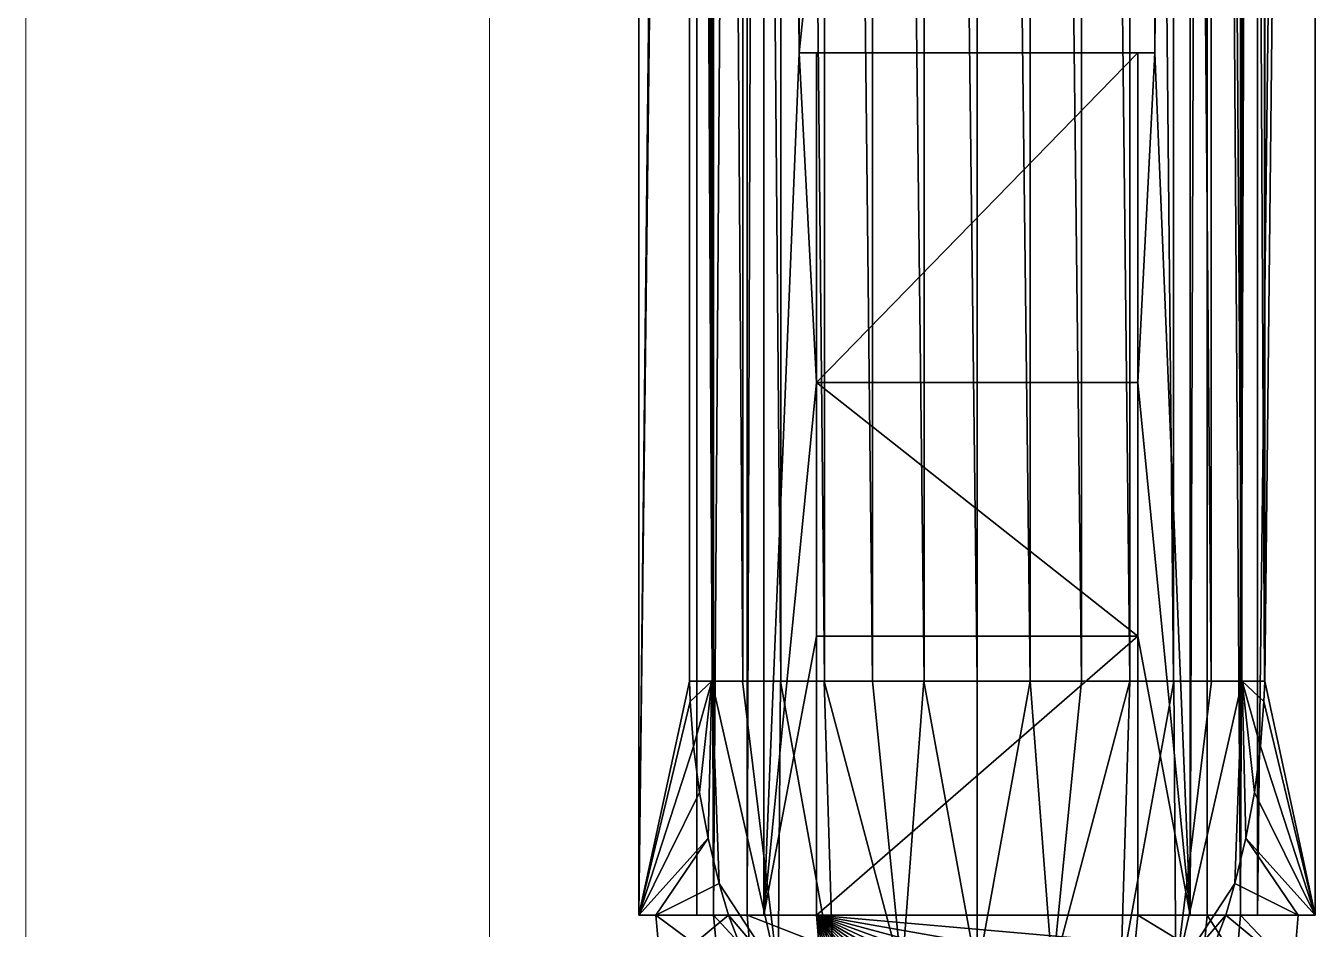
# Model space of a CAD drawing. Header units: inches. Extents: x 0 to 46333, y 12439 to 30520.
# Drawn here: x 17422.5 to 17575.4, y 16202.9 to 16309.9 of the extents above; entities that cross this region are included whole.
import ezdxf

# ---------------------------------------------------------------- set-up
doc = ezdxf.new("R2010")
doc.units = ezdxf.units.IN
doc.header["$MEASUREMENT"] = 0
doc.layers.add('DLX_FL1_LUM', color=7, linetype='Continuous', true_color=0xffd400)
doc.layers.add('v.p', color=7, linetype='Continuous')
doc.layers.add('WC', color=2, linetype='Continuous', lineweight=0)

# ---------------------------------------------------------------- blocks, each defined once
blk = doc.blocks.new('first floor civil')
at = {"layer": 'WC', "color": 9}
for p, q in [((600137.65, 122210.58), (600137.65, 121880.58)), ((600192.65, 122210.58), (600192.65, 121880.58))]:
    blk.add_line(p, q, dxfattribs=at)

msp = doc.modelspace()

# ---------------------------------------------------------------- linework, layer by layer
at = {"layer": 'DLX_FL1_LUM'}
for points in [[(17502.06, 16783.86, 0), (17495.2, 16204.51, 0)], [(17495.2, 16783.86, 0), (17495.2, 16204.51, 0)], [(17495.2, 16204.51, 0), (17502.06, 16783.86, 0)], [(17495.2, 16204.51, 0), (17495.2, 16783.86, 0)], [(17502.06, 16204.51, 0), (17502.06, 16783.86, 0)], [(17502.06, 16783.86, 0), (17504.06, 16204.51, 0)], [(17504.06, 16204.51, 0), (17502.06, 16783.86, 0)], [(17502.06, 16783.86, 0), (17502.06, 16204.51, 0)], [(17508.03, 16783.86, 0), (17504.06, 16204.51, 0)], [(17504.06, 16783.86, 0), (17504.06, 16204.51, 0)], [(17504.06, 16204.51, 0), (17508.03, 16783.86, 0)], [(17504.06, 16204.51, 0), (17504.06, 16783.86, 0)], [(17508.03, 16204.51, 0), (17508.03, 16783.86, 0)], [(17510.03, 16783.86, 0), (17508.03, 16204.51, 0)], [(17508.03, 16783.86, 0), (17508.03, 16204.51, 0)], [(17508.03, 16204.51, 0), (17510.03, 16783.86, 0)], [(17510.03, 16783.86, 0), (17514.19, 16306.75, 0)], [(17510.03, 16783.86, 0), (17510.03, 16204.51, 0)], [(17514.19, 16306.75, 0), (17510.03, 16783.86, 0)], [(17510.03, 16204.51, 0), (17510.03, 16783.86, 0)], [(17560.55, 16783.86, 0), (17556.39, 16306.75, 0)], [(17556.39, 16306.75, 0), (17560.55, 16783.86, 0)], [(17560.55, 16204.51, 0), (17560.55, 16783.86, 0)], [(17560.55, 16204.51, 0), (17562.56, 16783.86, 0)], [(17560.55, 16783.86, 0), (17560.55, 16204.51, 0)], [(17562.56, 16783.86, 0), (17560.55, 16204.51, 0)], [(17562.56, 16783.86, 0), (17566.53, 16204.51, 0)], [(17562.56, 16204.51, 0), (17562.56, 16783.86, 0)], [(17566.53, 16204.51, 0), (17562.56, 16783.86, 0)], [(17562.56, 16783.86, 0), (17562.56, 16204.51, 0)], [(17568.53, 16783.86, 0), (17566.53, 16204.51, 0)], [(17566.53, 16783.86, 0), (17566.53, 16204.51, 0)], [(17566.53, 16204.51, 0), (17568.53, 16783.86, 0)], [(17566.53, 16204.51, 0), (17566.53, 16783.86, 0)], [(17575.39, 16783.86, 0), (17568.53, 16204.51, 0)], [(17568.53, 16783.86, 0), (17568.53, 16204.51, 0)], [(17568.53, 16204.51, 0), (17575.39, 16783.86, 0)], [(17568.53, 16204.51, 0), (17568.53, 16783.86, 0)], [(17569.41, 16232.25, 0), (17575.39, 16783.86, 0)], [(17575.39, 16783.86, 0), (17569.41, 16232.25, 0)], [(17575.39, 16204.51, 0), (17575.39, 16783.86, 0)], [(17575.39, 16783.86, 0), (17575.39, 16204.51, 0)], [(17501.18, 16756.12, 0), (17495.2, 16204.51, 0)], [(17495.2, 16204.51, 0), (17501.18, 16756.12, 0)], [(17501.21, 16232.25, 0), (17501.18, 16756.12, 0)], [(17501.18, 16756.12, 0), (17501.18, 16232.25, 0)], [(17501.18, 16232.25, 0), (17501.18, 16756.12, 0)], [(17501.18, 16756.12, 0), (17501.21, 16232.25, 0)], [(17501.21, 16756.12, 0), (17501.21, 16232.25, 0)], [(17501.21, 16232.25, 0), (17501.21, 16756.12, 0)], [(17501.21, 16756.12, 0), (17503.9, 16232.25, 0)], [(17503.9, 16232.25, 0), (17501.21, 16756.12, 0)], [(17503.9, 16232.25, 0), (17503.9, 16756.12, 0)], [(17503.9, 16756.12, 0), (17507.54, 16232.25, 0)], [(17503.9, 16756.12, 0), (17503.9, 16232.25, 0)], [(17507.54, 16232.25, 0), (17503.9, 16756.12, 0)], [(17507.54, 16232.25, 0), (17507.54, 16756.12, 0)], [(17507.54, 16756.12, 0), (17512.01, 16232.25, 0)], [(17507.54, 16756.12, 0), (17507.54, 16232.25, 0)], [(17512.01, 16232.25, 0), (17507.54, 16756.12, 0)], [(17512.01, 16232.25, 0), (17512.01, 16756.12, 0)], [(17512.01, 16756.12, 0), (17517.19, 16232.25, 0)], [(17512.01, 16756.12, 0), (17512.01, 16232.25, 0)], [(17517.19, 16232.25, 0), (17512.01, 16756.12, 0)], [(17517.19, 16232.25, 0), (17517.19, 16756.12, 0)], [(17517.19, 16756.12, 0), (17522.91, 16232.25, 0)], [(17517.19, 16756.12, 0), (17517.19, 16232.25, 0)], [(17522.91, 16232.25, 0), (17517.19, 16756.12, 0)], [(17522.91, 16232.25, 0), (17522.91, 16756.12, 0)], [(17522.91, 16756.12, 0), (17529.01, 16232.25, 0)], [(17522.91, 16756.12, 0), (17522.91, 16232.25, 0)], [(17529.01, 16232.25, 0), (17522.91, 16756.12, 0)], [(17529.01, 16232.25, 0), (17529.01, 16756.12, 0)], [(17529.01, 16756.12, 0), (17535.29, 16232.25, 0)], [(17529.01, 16756.12, 0), (17529.01, 16232.25, 0)], [(17535.29, 16232.25, 0), (17529.01, 16756.12, 0)], [(17535.29, 16232.25, 0), (17535.29, 16756.12, 0)], [(17535.29, 16756.12, 0), (17541.58, 16232.25, 0)], [(17535.29, 16756.12, 0), (17535.29, 16232.25, 0)], [(17541.58, 16232.25, 0), (17535.29, 16756.12, 0)], [(17541.58, 16232.25, 0), (17541.58, 16756.12, 0)], [(17541.58, 16756.12, 0), (17547.67, 16232.25, 0)], [(17541.58, 16756.12, 0), (17541.58, 16232.25, 0)], [(17547.67, 16232.25, 0), (17541.58, 16756.12, 0)], [(17547.67, 16232.25, 0), (17547.67, 16756.12, 0)], [(17547.67, 16756.12, 0), (17553.39, 16232.25, 0)], [(17547.67, 16756.12, 0), (17547.67, 16232.25, 0)], [(17553.39, 16232.25, 0), (17547.67, 16756.12, 0)], [(17553.39, 16232.25, 0), (17553.39, 16756.12, 0)], [(17553.39, 16756.12, 0), (17558.57, 16232.25, 0)], [(17553.39, 16756.12, 0), (17553.39, 16232.25, 0)], [(17558.57, 16232.25, 0), (17553.39, 16756.12, 0)], [(17558.57, 16232.25, 0), (17558.57, 16756.12, 0)], [(17558.57, 16756.12, 0), (17563.05, 16232.25, 0)], [(17558.57, 16756.12, 0), (17558.57, 16232.25, 0)], [(17563.05, 16232.25, 0), (17558.57, 16756.12, 0)], [(17563.05, 16232.25, 0), (17563.05, 16756.12, 0)], [(17563.05, 16756.12, 0), (17566.68, 16232.25, 0)], [(17563.05, 16756.12, 0), (17563.05, 16232.25, 0)], [(17566.68, 16232.25, 0), (17563.05, 16756.12, 0)], [(17566.68, 16232.25, 0), (17566.68, 16756.12, 0)], [(17566.68, 16756.12, 0), (17569.37, 16232.25, 0)], [(17566.68, 16756.12, 0), (17566.68, 16232.25, 0)], [(17569.37, 16232.25, 0), (17566.68, 16756.12, 0)], [(17569.37, 16232.25, 0), (17569.37, 16756.12, 0)], [(17569.37, 16756.12, 0), (17569.41, 16232.25, 0)], [(17569.41, 16232.25, 0), (17569.37, 16756.12, 0)], [(17569.37, 16756.12, 0), (17569.37, 16232.25, 0)], [(17569.41, 16232.25, 0), (17569.41, 16756.12, 0)], [(17569.41, 16756.12, 0), (17569.41, 16232.25, 0)], [(17514.19, 16711.69, 0), (17514.19, 16306.75, 0)], [(17514.19, 16306.75, 0), (17556.39, 16711.69, 0)], [(17556.39, 16711.69, 0), (17514.19, 16306.75, 0)], [(17514.19, 16306.75, 0), (17514.19, 16711.69, 0)], [(17556.39, 16306.75, 0), (17556.39, 16711.69, 0)], [(17556.39, 16711.69, 0), (17556.39, 16306.75, 0)], [(17514.19, 16306.75, 0), (17510.03, 16204.51, 0)], [(17510.03, 16204.51, 0), (17514.19, 16306.75, 0)], [(17514.19, 16306.75, 0), (17556.39, 16306.75, 0)], [(17514.19, 16306.75, 0), (17516.25, 16306.75, 0)], [(17556.39, 16306.75, 0), (17514.19, 16306.75, 0)], [(17516.25, 16267.66, 0), (17514.19, 16306.75, 0)], [(17514.19, 16306.75, 0), (17516.25, 16267.66, 0)], [(17516.25, 16306.75, 0), (17514.19, 16306.75, 0)], [(17516.25, 16306.75, 0), (17554.34, 16306.75, 0)], [(17556.39, 16306.75, 0), (17516.25, 16306.75, 0)], [(17516.25, 16306.75, 0), (17556.39, 16306.75, 0)], [(17516.25, 16267.66, 0), (17516.25, 16306.75, 0)], [(17554.34, 16306.75, 0), (17516.25, 16306.75, 0)], [(17516.25, 16306.75, 0), (17516.25, 16267.66, 0)], [(17516.25, 16267.66, 0), (17554.34, 16306.75, 0)], [(17554.34, 16306.75, 0), (17516.25, 16267.66, 0)], [(17554.34, 16306.75, 0), (17556.39, 16306.75, 0)], [(17554.34, 16267.66, 0), (17554.34, 16306.75, 0)], [(17556.39, 16306.75, 0), (17554.34, 16267.66, 0)], [(17554.34, 16267.66, 0), (17556.39, 16306.75, 0)], [(17556.39, 16306.75, 0), (17554.34, 16306.75, 0)], [(17554.34, 16306.75, 0), (17554.34, 16267.66, 0)], [(17556.39, 16306.75, 0), (17560.55, 16204.51, 0)], [(17560.55, 16204.51, 0), (17556.39, 16306.75, 0)], [(17516.25, 16267.66, 0), (17510.03, 16204.51, 0)], [(17510.03, 16204.51, 0), (17516.25, 16267.66, 0)], [(17516.25, 16237.59, 0), (17516.25, 16267.66, 0)], [(17516.25, 16267.66, 0), (17554.34, 16267.66, 0)], [(17516.25, 16237.59, 0), (17516.25, 16267.66, 0)], [(17516.25, 16267.66, 0), (17516.25, 16267.66, 0)], [(17516.25, 16267.66, 0), (17516.25, 16237.59, 0)], [(17516.25, 16237.59, 0), (17516.25, 16267.66, 0)], [(17516.25, 16267.66, 0), (17516.25, 16237.59, 0)], [(17516.25, 16267.66, 0), (17554.34, 16267.66, 0)], [(17554.34, 16267.66, 0), (17516.25, 16267.66, 0)], [(17516.25, 16267.66, 0), (17554.34, 16267.66, 0)], [(17554.34, 16267.66, 0), (17516.25, 16267.66, 0)], [(17516.25, 16267.66, 0), (17516.25, 16267.66, 0)], [(17554.34, 16237.59, 0), (17516.25, 16267.66, 0)], [(17516.25, 16267.66, 0), (17516.25, 16237.59, 0)], [(17554.34, 16267.66, 0), (17516.25, 16267.66, 0)], [(17516.25, 16267.66, 0), (17554.34, 16237.59, 0)], [(17560.55, 16204.51, 0), (17554.34, 16267.66, 0)], [(17554.34, 16267.66, 0), (17554.34, 16237.59, 0)], [(17554.34, 16267.66, 0), (17560.55, 16204.51, 0)], [(17554.34, 16267.66, 0), (17554.34, 16237.59, 0)], [(17554.34, 16237.59, 0), (17554.34, 16267.66, 0)], [(17554.34, 16267.66, 0), (17554.34, 16237.59, 0)], [(17554.34, 16237.59, 0), (17554.34, 16267.66, 0)], [(17554.34, 16267.66, 0), (17554.34, 16267.66, 0)], [(17554.34, 16267.66, 0), (17554.34, 16267.66, 0)], [(17554.34, 16237.59, 0), (17554.34, 16267.66, 0)], [(17516.25, 16237.59, 0), (17510.03, 16204.51, 0)], [(17510.03, 16204.51, 0), (17516.25, 16237.59, 0)], [(17516.25, 16204.51, 0), (17516.25, 16237.59, 0)], [(17554.34, 16237.59, 0), (17516.25, 16204.51, 0)], [(17516.25, 16237.59, 0), (17516.25, 16204.51, 0)], [(17516.25, 16204.51, 0), (17554.34, 16237.59, 0)], [(17554.34, 16237.59, 0), (17516.25, 16237.59, 0)], [(17516.25, 16237.59, 0), (17516.25, 16237.59, 0)], [(17554.34, 16237.59, 0), (17516.25, 16237.59, 0)], [(17516.25, 16237.59, 0), (17516.25, 16237.59, 0)], [(17516.25, 16237.59, 0), (17554.34, 16237.59, 0)], [(17554.34, 16237.59, 0), (17516.25, 16237.59, 0)], [(17516.25, 16237.59, 0), (17554.34, 16237.59, 0)], [(17516.25, 16237.59, 0), (17554.34, 16237.59, 0)], [(17554.34, 16237.59, 0), (17560.55, 16204.51, 0)], [(17554.34, 16237.59, 0), (17554.34, 16204.51, 0)], [(17560.55, 16204.51, 0), (17554.34, 16237.59, 0)], [(17554.34, 16204.51, 0), (17554.34, 16237.59, 0)], [(17554.34, 16237.59, 0), (17554.34, 16237.59, 0)], [(17554.34, 16237.59, 0), (17554.34, 16237.59, 0)], [(17495.2, 16204.51, 0), (17501.18, 16232.25, 0)], [(17501.18, 16232.25, 0), (17495.2, 16204.51, 0)], [(17501.18, 16232.25, 0), (17501.21, 16232.25, 0)], [(17503.86, 16232.25, 0), (17501.18, 16232.25, 0)], [(17501.18, 16232.25, 0), (17501.27, 16229.85, 0)], [(17501.21, 16232.25, 0), (17501.18, 16232.25, 0)], [(17501.27, 16229.85, 0), (17501.18, 16232.25, 0)], [(17501.18, 16232.25, 0), (17503.86, 16232.25, 0)], [(17501.21, 16232.25, 0), (17503.86, 16232.25, 0)], [(17503.86, 16232.25, 0), (17501.21, 16232.25, 0)], [(17501.21, 16232.25, 0), (17503.9, 16232.25, 0)], [(17503.9, 16232.25, 0), (17501.21, 16232.25, 0)], [(17503.86, 16232.25, 0), (17501.27, 16229.85, 0)], [(17501.27, 16229.85, 0), (17503.86, 16232.25, 0)], [(17501.68, 16224.5, 0), (17503.86, 16232.25, 0)], [(17503.86, 16232.25, 0), (17501.68, 16224.5, 0)], [(17502.39, 16219.08, 0), (17503.86, 16232.25, 0)], [(17503.86, 16232.25, 0), (17502.39, 16219.08, 0)], [(17503.4, 16213.64, 0), (17503.86, 16232.25, 0)], [(17503.86, 16232.25, 0), (17503.4, 16213.64, 0)], [(17507.5, 16232.25, 0), (17503.86, 16232.25, 0)], [(17503.86, 16232.25, 0), (17503.9, 16232.25, 0)], [(17503.9, 16232.25, 0), (17503.86, 16232.25, 0)], [(17504.71, 16208.27, 0), (17503.86, 16232.25, 0)], [(17503.86, 16232.25, 0), (17511.71, 16197.63, 0)], [(17511.71, 16197.63, 0), (17503.86, 16232.25, 0)], [(17503.86, 16232.25, 0), (17507.5, 16232.25, 0)], [(17503.86, 16232.25, 0), (17504.71, 16208.27, 0)], [(17503.9, 16232.25, 0), (17507.5, 16232.25, 0)], [(17503.9, 16232.25, 0), (17507.54, 16232.25, 0)], [(17507.5, 16232.25, 0), (17503.9, 16232.25, 0)], [(17507.54, 16232.25, 0), (17503.9, 16232.25, 0)], [(17511.98, 16232.25, 0), (17507.5, 16232.25, 0)], [(17507.5, 16232.25, 0), (17507.54, 16232.25, 0)], [(17507.54, 16232.25, 0), (17507.5, 16232.25, 0)], [(17511.71, 16197.63, 0), (17507.5, 16232.25, 0)], [(17507.5, 16232.25, 0), (17511.98, 16232.25, 0)], [(17507.5, 16232.25, 0), (17511.71, 16197.63, 0)], [(17507.54, 16232.25, 0), (17511.98, 16232.25, 0)], [(17507.54, 16232.25, 0), (17512.01, 16232.25, 0)], [(17511.98, 16232.25, 0), (17507.54, 16232.25, 0)], [(17512.01, 16232.25, 0), (17507.54, 16232.25, 0)], [(17511.98, 16232.25, 0), (17511.71, 16197.63, 0)], [(17511.71, 16197.63, 0), (17511.98, 16232.25, 0)], [(17517.16, 16232.25, 0), (17511.98, 16232.25, 0)], [(17511.98, 16232.25, 0), (17512.01, 16232.25, 0)], [(17512.01, 16232.25, 0), (17511.98, 16232.25, 0)], [(17511.98, 16232.25, 0), (17518.25, 16197.63, 0)], [(17518.25, 16197.63, 0), (17511.98, 16232.25, 0)], [(17511.98, 16232.25, 0), (17517.16, 16232.25, 0)], [(17512.01, 16232.25, 0), (17517.16, 16232.25, 0)], [(17512.01, 16232.25, 0), (17517.19, 16232.25, 0)], [(17517.16, 16232.25, 0), (17512.01, 16232.25, 0)], [(17517.19, 16232.25, 0), (17512.01, 16232.25, 0)], [(17522.89, 16232.25, 0), (17517.16, 16232.25, 0)], [(17517.16, 16232.25, 0), (17517.19, 16232.25, 0)], [(17517.19, 16232.25, 0), (17517.16, 16232.25, 0)], [(17518.25, 16197.63, 0), (17517.16, 16232.25, 0)], [(17517.16, 16232.25, 0), (17526.36, 16197.63, 0)], [(17526.36, 16197.63, 0), (17517.16, 16232.25, 0)], [(17517.16, 16232.25, 0), (17522.89, 16232.25, 0)], [(17517.16, 16232.25, 0), (17518.25, 16197.63, 0)], [(17517.19, 16232.25, 0), (17522.89, 16232.25, 0)], [(17517.19, 16232.25, 0), (17522.91, 16232.25, 0)], [(17522.89, 16232.25, 0), (17517.19, 16232.25, 0)], [(17522.91, 16232.25, 0), (17517.19, 16232.25, 0)], [(17529, 16232.25, 0), (17522.89, 16232.25, 0)], [(17522.89, 16232.25, 0), (17522.91, 16232.25, 0)], [(17522.91, 16232.25, 0), (17522.89, 16232.25, 0)], [(17526.36, 16197.63, 0), (17522.89, 16232.25, 0)], [(17522.89, 16232.25, 0), (17529, 16232.25, 0)], [(17522.89, 16232.25, 0), (17526.36, 16197.63, 0)], [(17522.91, 16232.25, 0), (17529, 16232.25, 0)], [(17522.91, 16232.25, 0), (17529.01, 16232.25, 0)], [(17529, 16232.25, 0), (17522.91, 16232.25, 0)], [(17529.01, 16232.25, 0), (17522.91, 16232.25, 0)], [(17529, 16232.25, 0), (17526.36, 16197.63, 0)], [(17526.36, 16197.63, 0), (17529, 16232.25, 0)], [(17535.29, 16232.25, 0), (17529, 16232.25, 0)], [(17529, 16232.25, 0), (17529.01, 16232.25, 0)], [(17529.01, 16232.25, 0), (17529, 16232.25, 0)], [(17529, 16232.25, 0), (17535.29, 16197.63, 0)], [(17535.29, 16197.63, 0), (17529, 16232.25, 0)], [(17529, 16232.25, 0), (17535.29, 16232.25, 0)], [(17529.01, 16232.25, 0), (17535.29, 16232.25, 0)], [(17529.01, 16232.25, 0), (17535.29, 16232.25, 0)], [(17535.29, 16232.25, 0), (17529.01, 16232.25, 0)], [(17535.29, 16232.25, 0), (17529.01, 16232.25, 0)], [(17541.59, 16232.25, 0), (17535.29, 16232.25, 0)], [(17535.29, 16232.25, 0), (17541.58, 16232.25, 0)], [(17535.29, 16232.25, 0), (17541.58, 16232.25, 0)], [(17541.58, 16232.25, 0), (17535.29, 16232.25, 0)], [(17535.29, 16232.25, 0), (17535.29, 16232.25, 0)], [(17535.29, 16232.25, 0), (17535.29, 16232.25, 0)], [(17535.29, 16197.63, 0), (17535.29, 16232.25, 0)], [(17535.29, 16232.25, 0), (17541.59, 16232.25, 0)], [(17541.59, 16232.25, 0), (17535.29, 16197.63, 0)], [(17535.29, 16197.63, 0), (17541.59, 16232.25, 0)], [(17535.29, 16232.25, 0), (17535.29, 16197.63, 0)], [(17541.58, 16232.25, 0), (17535.29, 16232.25, 0)], [(17541.58, 16232.25, 0), (17541.59, 16232.25, 0)], [(17541.58, 16232.25, 0), (17547.67, 16232.25, 0)], [(17541.59, 16232.25, 0), (17541.58, 16232.25, 0)], [(17547.67, 16232.25, 0), (17541.58, 16232.25, 0)], [(17547.69, 16232.25, 0), (17541.59, 16232.25, 0)], [(17541.59, 16232.25, 0), (17547.67, 16232.25, 0)], [(17547.67, 16232.25, 0), (17541.59, 16232.25, 0)], [(17541.59, 16232.25, 0), (17544.22, 16197.63, 0)], [(17544.22, 16197.63, 0), (17541.59, 16232.25, 0)], [(17541.59, 16232.25, 0), (17547.69, 16232.25, 0)], [(17544.22, 16197.63, 0), (17547.69, 16232.25, 0)], [(17553.42, 16232.25, 0), (17544.22, 16197.63, 0)], [(17544.22, 16197.63, 0), (17553.42, 16232.25, 0)], [(17547.69, 16232.25, 0), (17544.22, 16197.63, 0)], [(17547.67, 16232.25, 0), (17547.69, 16232.25, 0)], [(17547.67, 16232.25, 0), (17553.39, 16232.25, 0)], [(17547.69, 16232.25, 0), (17547.67, 16232.25, 0)], [(17553.39, 16232.25, 0), (17547.67, 16232.25, 0)], [(17553.42, 16232.25, 0), (17547.69, 16232.25, 0)], [(17547.69, 16232.25, 0), (17553.39, 16232.25, 0)], [(17553.39, 16232.25, 0), (17547.69, 16232.25, 0)], [(17547.69, 16232.25, 0), (17553.42, 16232.25, 0)], [(17553.42, 16232.25, 0), (17552.33, 16197.63, 0)], [(17552.33, 16197.63, 0), (17558.61, 16232.25, 0)], [(17552.33, 16197.63, 0), (17553.42, 16232.25, 0)], [(17558.61, 16232.25, 0), (17552.33, 16197.63, 0)], [(17553.39, 16232.25, 0), (17553.42, 16232.25, 0)], [(17553.39, 16232.25, 0), (17558.57, 16232.25, 0)], [(17553.42, 16232.25, 0), (17553.39, 16232.25, 0)], [(17558.57, 16232.25, 0), (17553.39, 16232.25, 0)], [(17558.61, 16232.25, 0), (17553.42, 16232.25, 0)], [(17553.42, 16232.25, 0), (17558.57, 16232.25, 0)], [(17558.57, 16232.25, 0), (17553.42, 16232.25, 0)], [(17553.42, 16232.25, 0), (17558.61, 16232.25, 0)], [(17558.57, 16232.25, 0), (17558.61, 16232.25, 0)], [(17558.57, 16232.25, 0), (17563.05, 16232.25, 0)], [(17558.61, 16232.25, 0), (17558.57, 16232.25, 0)], [(17563.05, 16232.25, 0), (17558.57, 16232.25, 0)], [(17563.08, 16232.25, 0), (17558.61, 16232.25, 0)], [(17558.61, 16232.25, 0), (17563.05, 16232.25, 0)], [(17563.05, 16232.25, 0), (17558.61, 16232.25, 0)], [(17558.61, 16232.25, 0), (17558.87, 16197.63, 0)], [(17558.87, 16197.63, 0), (17558.61, 16232.25, 0)], [(17558.61, 16232.25, 0), (17563.08, 16232.25, 0)], [(17558.87, 16197.63, 0), (17563.08, 16232.25, 0)], [(17566.72, 16232.25, 0), (17558.87, 16197.63, 0)], [(17558.87, 16197.63, 0), (17566.72, 16232.25, 0)], [(17563.08, 16232.25, 0), (17558.87, 16197.63, 0)], [(17563.05, 16232.25, 0), (17563.08, 16232.25, 0)], [(17563.05, 16232.25, 0), (17566.68, 16232.25, 0)], [(17563.08, 16232.25, 0), (17563.05, 16232.25, 0)], [(17566.68, 16232.25, 0), (17563.05, 16232.25, 0)], [(17566.72, 16232.25, 0), (17563.08, 16232.25, 0)], [(17563.08, 16232.25, 0), (17566.68, 16232.25, 0)], [(17566.68, 16232.25, 0), (17563.08, 16232.25, 0)], [(17563.08, 16232.25, 0), (17566.72, 16232.25, 0)], [(17565.87, 16208.27, 0), (17566.72, 16232.25, 0)], [(17566.72, 16232.25, 0), (17565.87, 16208.27, 0)], [(17566.68, 16232.25, 0), (17566.72, 16232.25, 0)], [(17566.68, 16232.25, 0), (17569.37, 16232.25, 0)], [(17566.72, 16232.25, 0), (17566.68, 16232.25, 0)], [(17569.37, 16232.25, 0), (17566.68, 16232.25, 0)], [(17569.41, 16232.25, 0), (17566.72, 16232.25, 0)], [(17566.72, 16232.25, 0), (17569.37, 16232.25, 0)], [(17569.37, 16232.25, 0), (17566.72, 16232.25, 0)], [(17569.31, 16229.85, 0), (17566.72, 16232.25, 0)], [(17566.72, 16232.25, 0), (17569.41, 16232.25, 0)], [(17568.9, 16224.5, 0), (17566.72, 16232.25, 0)], [(17566.72, 16232.25, 0), (17569.31, 16229.85, 0)], [(17568.19, 16219.08, 0), (17566.72, 16232.25, 0)], [(17566.72, 16232.25, 0), (17568.9, 16224.5, 0)], [(17567.18, 16213.64, 0), (17566.72, 16232.25, 0)], [(17566.72, 16232.25, 0), (17568.19, 16219.08, 0)], [(17566.72, 16232.25, 0), (17567.18, 16213.64, 0)], [(17569.31, 16229.85, 0), (17569.41, 16232.25, 0)], [(17569.41, 16232.25, 0), (17569.31, 16229.85, 0)], [(17569.37, 16232.25, 0), (17569.41, 16232.25, 0)], [(17569.41, 16232.25, 0), (17569.37, 16232.25, 0)], [(17575.39, 16204.51, 0), (17569.41, 16232.25, 0)], [(17569.41, 16232.25, 0), (17575.39, 16204.51, 0)], [(17501.27, 16229.85, 0), (17495.2, 16204.51, 0)], [(17495.2, 16204.51, 0), (17501.27, 16229.85, 0)], [(17501.27, 16229.85, 0), (17501.68, 16224.5, 0)], [(17501.68, 16224.5, 0), (17501.27, 16229.85, 0)], [(17568.9, 16224.5, 0), (17569.31, 16229.85, 0)], [(17569.31, 16229.85, 0), (17568.9, 16224.5, 0)], [(17569.31, 16229.85, 0), (17575.39, 16204.51, 0)], [(17575.39, 16204.51, 0), (17569.31, 16229.85, 0)], [(17501.68, 16224.5, 0), (17495.2, 16204.51, 0)], [(17495.2, 16204.51, 0), (17501.68, 16224.5, 0)], [(17501.68, 16224.5, 0), (17502.39, 16219.08, 0)], [(17502.39, 16219.08, 0), (17501.68, 16224.5, 0)], [(17568.19, 16219.08, 0), (17568.9, 16224.5, 0)], [(17568.9, 16224.5, 0), (17568.19, 16219.08, 0)], [(17568.9, 16224.5, 0), (17575.39, 16204.51, 0)], [(17575.39, 16204.51, 0), (17568.9, 16224.5, 0)], [(17502.39, 16219.08, 0), (17495.2, 16204.51, 0)], [(17495.2, 16204.51, 0), (17502.39, 16219.08, 0)], [(17502.39, 16219.08, 0), (17503.4, 16213.64, 0)], [(17503.4, 16213.64, 0), (17502.39, 16219.08, 0)], [(17567.18, 16213.64, 0), (17568.19, 16219.08, 0)], [(17568.19, 16219.08, 0), (17567.18, 16213.64, 0)], [(17568.19, 16219.08, 0), (17575.39, 16204.51, 0)], [(17575.39, 16204.51, 0), (17568.19, 16219.08, 0)], [(17495.2, 16204.51, 0), (17503.4, 16213.64, 0)], [(17503.4, 16213.64, 0), (17495.2, 16204.51, 0)], [(17503.4, 16213.64, 0), (17497.2, 16204.51, 0)], [(17497.2, 16204.51, 0), (17503.4, 16213.64, 0)], [(17503.4, 16213.64, 0), (17504.71, 16208.27, 0)], [(17504.71, 16208.27, 0), (17503.4, 16213.64, 0)], [(17565.87, 16208.27, 0), (17567.18, 16213.64, 0)], [(17567.18, 16213.64, 0), (17565.87, 16208.27, 0)], [(17567.18, 16213.64, 0), (17575.39, 16204.51, 0)], [(17573.38, 16204.51, 0), (17567.18, 16213.64, 0)], [(17567.18, 16213.64, 0), (17573.38, 16204.51, 0)], [(17575.39, 16204.51, 0), (17567.18, 16213.64, 0)], [(17504.71, 16208.27, 0), (17497.2, 16204.51, 0)], [(17497.2, 16204.51, 0), (17504.71, 16208.27, 0)], [(17504.71, 16208.27, 0), (17505.82, 16204.51, 0)], [(17511.71, 16197.63, 0), (17504.71, 16208.27, 0)], [(17504.71, 16208.27, 0), (17511.71, 16197.63, 0)], [(17505.82, 16204.51, 0), (17504.71, 16208.27, 0)], [(17565.87, 16208.27, 0), (17558.87, 16197.63, 0)], [(17558.87, 16197.63, 0), (17565.87, 16208.27, 0)], [(17564.77, 16204.51, 0), (17565.87, 16208.27, 0)], [(17565.87, 16208.27, 0), (17564.77, 16204.51, 0)], [(17565.87, 16208.27, 0), (17573.38, 16204.51, 0)], [(17573.38, 16204.51, 0), (17565.87, 16208.27, 0)], [(17495.2, 16204.51, 0), (17497.2, 16204.51, 0)], [(17502.06, 16204.51, 0), (17495.2, 16204.51, 0)], [(17495.2, 16204.51, 0), (17502.06, 16204.51, 0)], [(17497.2, 16204.51, 0), (17495.2, 16204.51, 0)], [(17502.06, 16204.51, 0), (17497.2, 16204.51, 0)], [(17497.2, 16204.51, 0), (17504.06, 16204.51, 0)], [(17497.2, 16204.51, 0), (17502.06, 16204.51, 0)], [(17504.54, 16199.09, 0), (17497.2, 16204.51, 0)], [(17497.2, 16204.51, 0), (17497.78, 16197.9, 0)], [(17504.06, 16204.51, 0), (17497.2, 16204.51, 0)], [(17497.2, 16204.51, 0), (17504.54, 16199.09, 0)], [(17497.78, 16197.9, 0), (17497.2, 16204.51, 0)], [(17497.2, 16204.51, 0), (17505.82, 16204.51, 0)], [(17505.82, 16204.51, 0), (17497.2, 16204.51, 0)], [(17505.82, 16204.51, 0), (17497.78, 16197.9, 0)], [(17497.78, 16197.9, 0), (17505.82, 16204.51, 0)], [(17504.06, 16204.51, 0), (17502.06, 16204.51, 0)], [(17502.06, 16204.51, 0), (17504.06, 16204.51, 0)], [(17504.54, 16199.09, 0), (17504.06, 16204.51, 0)], [(17504.06, 16204.51, 0), (17508.03, 16204.51, 0)], [(17508.44, 16199.78, 0), (17504.06, 16204.51, 0)], [(17504.06, 16204.51, 0), (17504.54, 16199.09, 0)], [(17508.03, 16204.51, 0), (17504.06, 16204.51, 0)], [(17504.06, 16204.51, 0), (17508.44, 16199.78, 0)], [(17505.82, 16204.51, 0), (17510.18, 16193.24, 0)], [(17505.82, 16204.51, 0), (17511.71, 16197.63, 0)], [(17510.18, 16193.24, 0), (17505.82, 16204.51, 0)], [(17511.71, 16197.63, 0), (17505.82, 16204.51, 0)], [(17508.03, 16204.51, 0), (17516.25, 16204.51, 0)], [(17510.03, 16204.51, 0), (17508.03, 16204.51, 0)], [(17508.44, 16199.78, 0), (17508.03, 16204.51, 0)], [(17508.03, 16204.51, 0), (17510.03, 16204.51, 0)], [(17516.54, 16201.21, 0), (17508.03, 16204.51, 0)], [(17508.03, 16204.51, 0), (17508.44, 16199.78, 0)], [(17516.25, 16204.51, 0), (17508.03, 16204.51, 0)], [(17508.03, 16204.51, 0), (17516.54, 16201.21, 0)], [(17510.03, 16204.51, 0), (17516.25, 16204.51, 0)], [(17516.25, 16204.51, 0), (17510.03, 16204.51, 0)], [(17516.54, 16201.21, 0), (17516.25, 16204.51, 0)], [(17517.4, 16198, 0), (17516.25, 16204.51, 0)], [(17516.25, 16204.51, 0), (17516.54, 16201.21, 0)], [(17518.8, 16194.99, 0), (17516.25, 16204.51, 0)], [(17516.25, 16204.51, 0), (17517.4, 16198, 0)], [(17520.7, 16192.27, 0), (17516.25, 16204.51, 0)], [(17516.25, 16204.51, 0), (17518.8, 16194.99, 0)], [(17523.05, 16189.92, 0), (17516.25, 16204.51, 0)], [(17516.25, 16204.51, 0), (17520.7, 16192.27, 0)], [(17525.77, 16188.02, 0), (17516.25, 16204.51, 0)], [(17516.25, 16204.51, 0), (17523.05, 16189.92, 0)], [(17528.78, 16186.62, 0), (17516.25, 16204.51, 0)], [(17516.25, 16204.51, 0), (17525.77, 16188.02, 0)], [(17531.98, 16185.76, 0), (17516.25, 16204.51, 0)], [(17516.25, 16204.51, 0), (17528.78, 16186.62, 0)], [(17535.29, 16185.47, 0), (17516.25, 16204.51, 0)], [(17516.25, 16204.51, 0), (17531.98, 16185.76, 0)], [(17538.6, 16185.76, 0), (17516.25, 16204.51, 0)], [(17516.25, 16204.51, 0), (17535.29, 16185.47, 0)], [(17541.81, 16186.62, 0), (17516.25, 16204.51, 0)], [(17516.25, 16204.51, 0), (17538.6, 16185.76, 0)], [(17544.81, 16188.02, 0), (17516.25, 16204.51, 0)], [(17516.25, 16204.51, 0), (17541.81, 16186.62, 0)], [(17547.53, 16189.92, 0), (17516.25, 16204.51, 0)], [(17516.25, 16204.51, 0), (17544.81, 16188.02, 0)], [(17549.88, 16192.27, 0), (17516.25, 16204.51, 0)], [(17516.25, 16204.51, 0), (17547.53, 16189.92, 0)], [(17551.79, 16194.99, 0), (17516.25, 16204.51, 0)], [(17516.25, 16204.51, 0), (17549.88, 16192.27, 0)], [(17553.19, 16198, 0), (17516.25, 16204.51, 0)], [(17516.25, 16204.51, 0), (17551.79, 16194.99, 0)], [(17554.05, 16201.21, 0), (17516.25, 16204.51, 0)], [(17516.25, 16204.51, 0), (17553.19, 16198, 0)], [(17554.34, 16204.51, 0), (17516.25, 16204.51, 0)], [(17516.25, 16204.51, 0), (17554.05, 16201.21, 0)], [(17516.25, 16204.51, 0), (17554.34, 16204.51, 0)], [(17554.34, 16204.51, 0), (17554.05, 16201.21, 0)], [(17554.05, 16201.21, 0), (17554.34, 16204.51, 0)], [(17554.34, 16204.51, 0), (17560.55, 16204.51, 0)], [(17562.56, 16204.51, 0), (17554.34, 16204.51, 0)], [(17554.34, 16204.51, 0), (17562.14, 16199.78, 0)], [(17562.14, 16199.78, 0), (17554.34, 16204.51, 0)], [(17554.34, 16204.51, 0), (17562.56, 16204.51, 0)], [(17560.55, 16204.51, 0), (17554.34, 16204.51, 0)], [(17564.77, 16204.51, 0), (17558.87, 16197.63, 0)], [(17558.87, 16197.63, 0), (17564.77, 16204.51, 0)], [(17560.4, 16193.24, 0), (17564.77, 16204.51, 0)], [(17564.77, 16204.51, 0), (17560.4, 16193.24, 0)], [(17560.55, 16204.51, 0), (17562.56, 16204.51, 0)], [(17562.56, 16204.51, 0), (17560.55, 16204.51, 0)], [(17562.56, 16204.51, 0), (17562.14, 16199.78, 0)], [(17562.14, 16199.78, 0), (17562.56, 16204.51, 0)], [(17566.05, 16199.09, 0), (17562.56, 16204.51, 0)], [(17562.56, 16204.51, 0), (17566.05, 16199.09, 0)], [(17566.53, 16204.51, 0), (17562.56, 16204.51, 0)], [(17562.56, 16204.51, 0), (17566.53, 16204.51, 0)], [(17564.77, 16204.51, 0), (17573.38, 16204.51, 0)], [(17572.8, 16197.9, 0), (17564.77, 16204.51, 0)], [(17573.38, 16204.51, 0), (17564.77, 16204.51, 0)], [(17564.77, 16204.51, 0), (17572.8, 16197.9, 0)], [(17566.53, 16204.51, 0), (17566.05, 16199.09, 0)], [(17566.05, 16199.09, 0), (17566.53, 16204.51, 0)], [(17568.53, 16204.51, 0), (17566.53, 16204.51, 0)], [(17566.53, 16204.51, 0), (17573.38, 16204.51, 0)], [(17573.38, 16204.51, 0), (17566.53, 16204.51, 0)], [(17566.53, 16204.51, 0), (17572.8, 16197.9, 0)], [(17572.8, 16197.9, 0), (17566.53, 16204.51, 0)], [(17566.53, 16204.51, 0), (17568.53, 16204.51, 0)], [(17575.39, 16204.51, 0), (17568.53, 16204.51, 0)], [(17568.53, 16204.51, 0), (17573.38, 16204.51, 0)], [(17573.38, 16204.51, 0), (17568.53, 16204.51, 0)], [(17568.53, 16204.51, 0), (17575.39, 16204.51, 0)], [(17572.8, 16197.9, 0), (17573.38, 16204.51, 0)], [(17573.38, 16204.51, 0), (17572.8, 16197.9, 0)], [(17573.38, 16204.51, 0), (17575.39, 16204.51, 0)], [(17575.39, 16204.51, 0), (17573.38, 16204.51, 0)]]:
    msp.add_polyline3d(points, dxfattribs=at)

# ---------------------------------------------------------------- block references
at = {"layer": 'v.p', "color": 1, "linetype": 'Continuous'}
msp.add_blockref('first floor civil', (-582715.15, -105895.12), dxfattribs=at)

doc.saveas('drawing.dxf')
